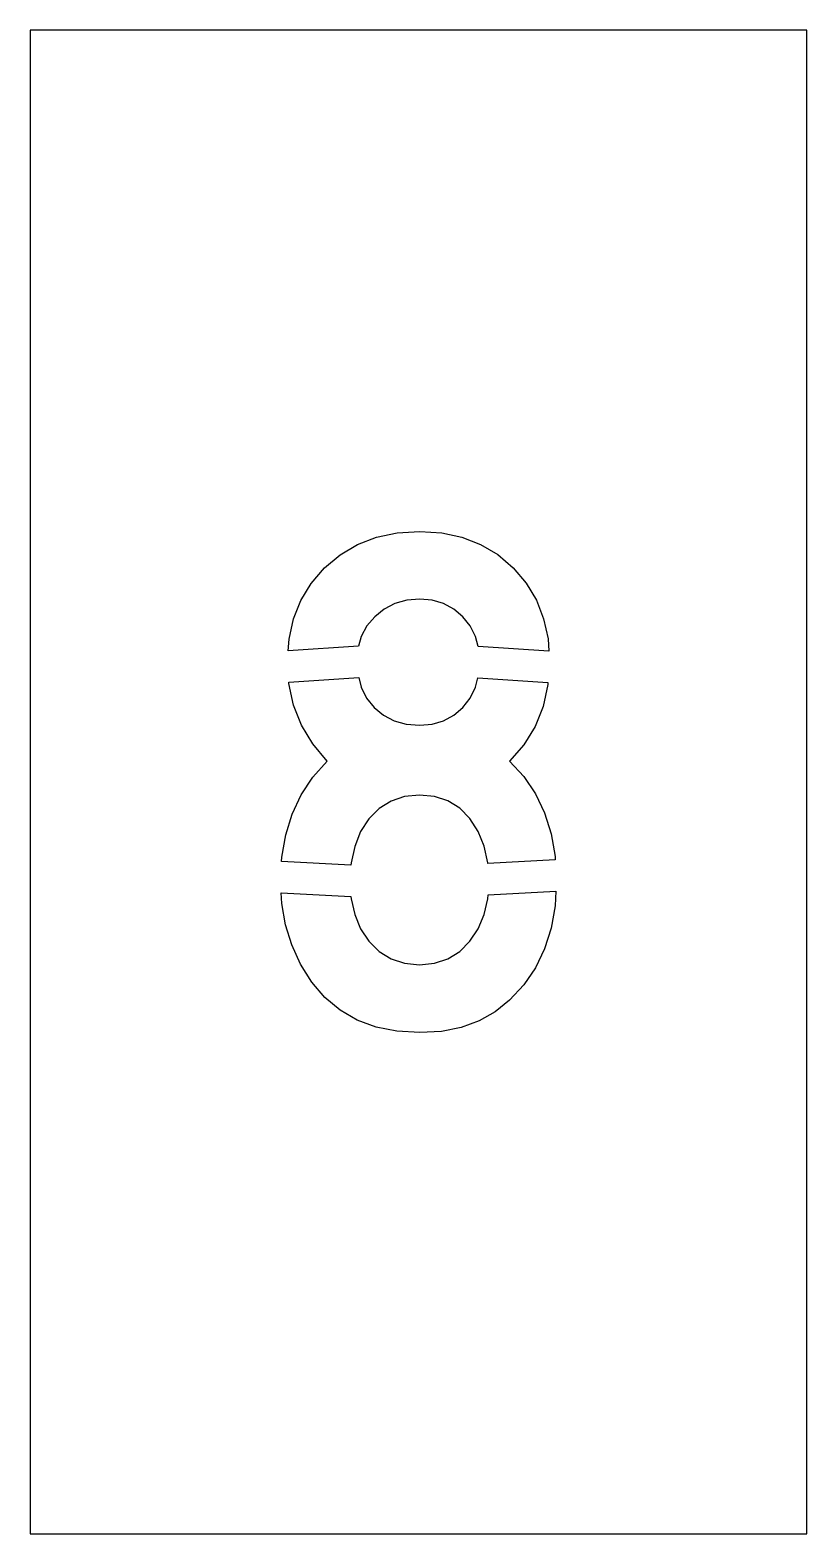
# Model space of a CAD drawing. Header units: inches. Extents: x 0 to 3.1, y 0 to 6.
import ezdxf

# ---------------------------------------------------------------- set-up
doc = ezdxf.new("R2010")
doc.units = ezdxf.units.IN
doc.header["$MEASUREMENT"] = 0
doc.layers.add('CUT', color=1, linetype='Continuous')

msp = doc.modelspace()

# ---------------------------------------------------------------- linework, layer by layer
at = {"layer": 'CUT'}
for points in [[(0, 0), (3.1008, 0), (3.1008, 6), (0, 6)], [(1.0512, 3.6505), (1.0807, 3.7246), (1.1219, 3.7924), (1.1749, 3.854), (1.2372, 3.9065), (1.3064, 3.9474), (1.3825, 3.9766), (1.4655, 3.9942), (1.5553, 4), (1.643, 3.9942), (1.724, 3.9768), (1.7985, 3.9478), (1.8665, 3.9072), (1.9279, 3.8549), (1.9802, 3.7937), (2.0208, 3.7259), (2.0499, 3.6516), (2.0673, 3.5708), (2.0706, 3.5216), (1.7886, 3.5406), (1.7777, 3.5808), (1.7567, 3.6225), (1.7273, 3.6596), (1.6913, 3.69), (1.6507, 3.7118), (1.6054, 3.7249), (1.5553, 3.7292), (1.5033, 3.7249), (1.456, 3.7118), (1.4134, 3.69), (1.3755, 3.6596), (1.3444, 3.6225), (1.3221, 3.5808), (1.3108, 3.5414), (1.0304, 3.5239), (1.0336, 3.5702)], [(1.0206, 2.7892), (1.0464, 2.8723), (1.0826, 2.9491), (1.129, 3.0193), (1.1858, 3.0832), (1.1282, 3.1524), (1.0836, 3.2271), (1.052, 3.3072), (1.0334, 3.3926), (1.033, 3.3988), (1.3118, 3.4163), (1.3216, 3.3789), (1.3433, 3.335), (1.3735, 3.2969), (1.4108, 3.266), (1.4536, 3.244), (1.5017, 3.2307), (1.5553, 3.2263), (1.6054, 3.2307), (1.6507, 3.244), (1.6913, 3.266), (1.7273, 3.2969), (1.7567, 3.335), (1.7777, 3.3789), (1.787, 3.4155), (2.0672, 3.3965), (2.0667, 3.3889), (2.0475, 3.3016), (2.0155, 3.2215), (1.9707, 3.1487), (1.913, 3.0832), (1.9704, 3.022), (2.0173, 2.9534), (2.0539, 2.8772), (2.0799, 2.7935), (2.0956, 2.7022), (2.0963, 2.6891), (1.8274, 2.6749), (1.8273, 2.6779), (1.813, 2.7444), (1.7892, 2.8031), (1.7559, 2.854), (1.7148, 2.895), (1.6675, 2.9243), (1.614, 2.9419), (1.5543, 2.9478), (1.4947, 2.9419), (1.4412, 2.9241), (1.3939, 2.8945), (1.3528, 2.853), (1.3195, 2.8019), (1.2957, 2.7432), (1.2814, 2.6771), (1.2808, 2.6677), (1.0042, 2.6826), (1.0052, 2.6995)], [(2.0173, 2.2588), (1.9704, 2.1906), (1.913, 2.1296), (1.8564, 2.0829), (1.7923, 2.0467), (1.7207, 2.0207), (1.6417, 2.0052), (1.5553, 2), (1.4643, 2.0056), (1.381, 2.0224), (1.3053, 2.0503), (1.2374, 2.0894), (1.1771, 2.1397), (1.1245, 2.2012), (1.0797, 2.2736), (1.0448, 2.35), (1.0199, 2.4305), (1.005, 2.515), (1.0026, 2.5575), (1.2809, 2.5426), (1.2814, 2.5342), (1.2957, 2.4712), (1.3195, 2.4147), (1.3528, 2.3646), (1.3939, 2.3236), (1.4412, 2.2942), (1.4947, 2.2767), (1.5543, 2.2708), (1.614, 2.2767), (1.6675, 2.2942), (1.7148, 2.3236), (1.7559, 2.3646), (1.7892, 2.4147), (1.813, 2.4712), (1.8273, 2.5342), (1.8283, 2.5498), (2.0987, 2.5641), (2.0956, 2.5065), (2.0799, 2.4167), (2.0539, 2.3341)]]:
    msp.add_lwpolyline(points, close=True, dxfattribs=at)

doc.saveas('drawing.dxf')
